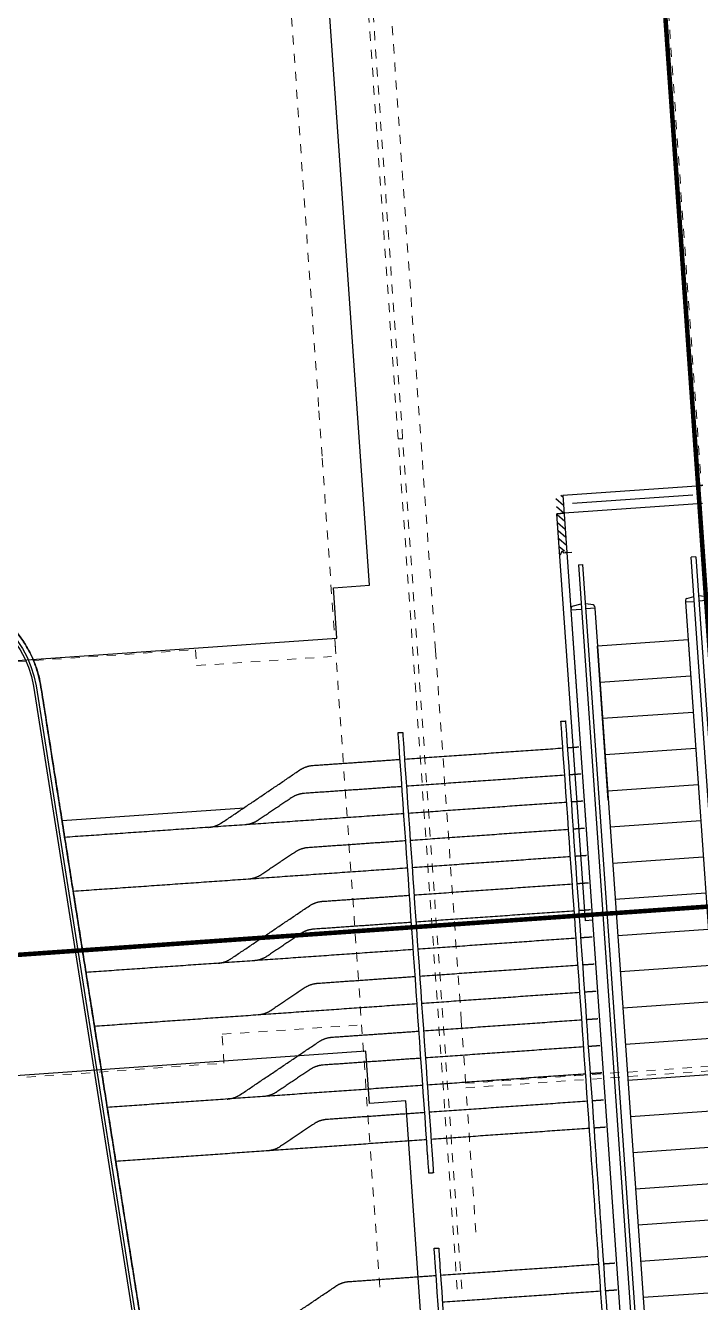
# Model space of a CAD drawing. Header units: millimetres. Extents: x 50357 to 985146, y 723188 to 1803594.
# Drawn here: x 832231.38 to 832238.82, y 818141.53 to 818155.61 of the extents above; entities that cross this region are included whole.
import ezdxf
from ezdxf.xclip import XClip

# ---------------------------------------------------------------- set-up
doc = ezdxf.new("R2010")
doc.units = ezdxf.units.MM
doc.header["$LTSCALE"] = 3
doc.header["$MEASUREMENT"] = 0
doc.linetypes.add('DASHED2', pattern=[0.375, 0.25, -0.125])
doc.linetypes.add('Grid Line', pattern=[22.225, 12.7, -3.175, 3.175, -3.175])
for name, color, linetype in [('-Section line', 7, 'Continuous'), ('00_Xref', 7, 'Continuous'), ('3A35X-MAGP-P-LD-00-0$0$A-GLASS', 1, 'Continuous'), ('3A35X-MAGP-P-LD-00-0$0$LWK-GA_HANDRAIL', 7, 'Continuous'), ('UAJ-00XREF', 7, 'Continuous')]:
    doc.layers.add(name, color=color, linetype=linetype)
for name, color, linetype, lineweight, true_color in [('A-FLOR', 7, 'Continuous', 5, 0x6e6e6e), ('A-FLOR-HRAL', 7, 'Continuous', 13, 0x6e6e6e), ('A-MASS', 7, 'Continuous', 13, 0x6e6e6e), ('ADS280__', 7, 'Continuous', 13, 0x6e6e6e), ('ADS280_BSteel', 7, 'Continuous', 13, 0x6e6e6e)]:
    doc.layers.add(name, color=color, linetype=linetype, lineweight=lineweight, true_color=true_color)

# ---------------------------------------------------------------- blocks, each defined once
blk = doc.blocks.new('x-baseplan')
blk.add_lwpolyline([(834550.55, 818213.81), (834557.171, 818119.106), (834549.739, 818118.586), (834547.98, 818143.75), (834547.581, 818143.722), (834547.541, 818144.296), (834539.964, 818143.766), (834540.021, 818142.96), (834532.454, 818142.451), (834523.973, 818144.32), (834526.254, 818154.672), (834539.411, 818151.675), (834539.646, 818148.322), (834547.222, 818148.851), (834547.183, 818149.408), (834547.582, 818149.436), (834542.996, 818215.041), (834543.221, 818215.057), (834550.326, 818213.794), (834550.55, 818213.81)])
blk = doc.blocks.new('A')
at = {"layer": 'A-FLOR', "color": 8, "linetype": 'DASHED2', "ltscale": 5}
for p, q in [((834551230, 818150677), (834549771, 818171542)), ((834548595, 818144635), (834548309, 818148720))]:
    blk.add_line(p, q, dxfattribs=at)
at = {"layer": 'A-FLOR-HRAL', "color": 8, "linetype": 'DASHED2', "ltscale": 5}
for p, q in [((834546480, 818171305), (834548556, 818141610)), ((834546530, 818171309), (834548602, 818141663)), ((834547945, 818151055), (834547896, 818151052))]:
    blk.add_line(p, q, dxfattribs=at)
at = {"layer": 'ADS280__', "color": 8, "linetype": 'DASHED2', "ltscale": 5}
for p, q in [((834548309, 818148720), (834546729, 818171330)), ((834548643, 818143947), (834548595, 818144635)), ((834554727, 818144372), (834548643, 818143947)), ((834548646, 818143897), (834554731, 818144322)), ((834548757, 818142305), (834548646, 818143897))]:
    blk.add_line(p, q, dxfattribs=at)
at = {"layer": 'ADS280_BSteel', "color": 8, "linetype": 'DASHED2', "ltscale": 5}
for p, q in [((834545631, 818171261), (834547022, 818151363)), ((834547022, 818151361), (834547058, 818150840)), ((834547058, 818150840), (834547211, 818148651)), ((834547698, 818141700), (834547196, 818148869))]:
    blk.add_line(p, q, dxfattribs=at)
for points in [[(834539696, 818148325), (834545663, 818148727), (834545675, 818148552), (834547161, 818148652)], [(834540013, 818143740), (834545978, 818144168), (834545958, 818144487), (834547445, 818144587)]]:
    blk.add_lwpolyline(points, dxfattribs=at)
blk = doc.blocks.new('escalator_new')
at = {"layer": '3A35X-MAGP-P-LD-00-0$0$A-GLASS', "ltscale": 0.5}
h = blk.add_hatch(dxfattribs=at)
h.set_pattern_fill('ANSI31', color=256, scale=500, angle=-90)
h.set_pattern_definition([(315, (102989.43, 47003.946), (44.1942, 44.1942), [])])
h.paths.add_polyline_path([(106820, 41504), (106820, 41704), (106900, 41704), (106900, 41504)])
h.paths.add_polyline_path([(106839, 41069), (106820, 41069), (106820, 41504), (106900, 41504), (106900, 41069), (106890, 41069), (106875, 41091), (106855, 41048)])
for p, q in [((106900, 41704), (106900, 27637)), ((106900, 41704), (108430, 41704)), ((108415, 41704), (108445, 41704)), ((108445, 41704), (108415, 41704)), ((108330, 41604), (107000, 41604)), ((106820, 37004), (106820, 41504)), ((106900, 41504), (106820, 41504)), ((106820, 41504), (106900, 41504)), ((108430, 41504), (106900, 41504)), ((106811, 41069), (106828, 41048)), ((106828, 41048), (106847, 41091)), ((106847, 41091), (106862, 41069)), ((106862, 41069), (106955, 41069)), ((107016, 40924), (107016, 28917)), ((107016, 40924), (107067, 40924)), ((107067, 28917), (107067, 40924)), ((108262, 28917), (108262, 40924)), ((108313, 40924), (108262, 40924)), ((108313, 40924), (108313, 28917)), ((106903, 40456), (106900, 40434)), ((106903, 40456), (106900, 40434)), ((106900, 40434), (106900, 29407)), ((106900, 40434), (107016, 40434)), ((106918, 40473), (107016, 40493)), ((107147, 40473), (107067, 40489)), ((107165, 40434), (107067, 40434)), ((107162, 40456), (107165, 40434)), ((107165, 40434), (107165, 29407)), ((108168, 40456), (108165, 40434)), ((108165, 40434), (108165, 29407)), ((108165, 40434), (108262, 40434)), ((108183, 40473), (108262, 40489)), ((108412, 40473), (108313, 40493)), ((108430, 40434), (108313, 40434)), ((107165, 38314), (107165, 40014)), ((108165, 40014), (107165, 40014)), ((108165, 40014), (108165, 38114)), ((108165, 39614), (107165, 39614)), ((108165, 39214), (107165, 39214)), ((108165, 38814), (107165, 38814)), ((108165, 38414), (107165, 38414)), ((108165, 38014), (107165, 38014)), ((108165, 37614), (107165, 37614)), ((108165, 37214), (107165, 37214)), ((106900, 37004), (106820, 37004)), ((108165, 36814), (107165, 36814)), ((108165, 36414), (107165, 36414)), ((108165, 36014), (107165, 36014)), ((108165, 35614), (107165, 35614)), ((108165, 35214), (107165, 35214)), ((108165, 34814), (107165, 34814)), ((108165, 34414), (107165, 34414)), ((108165, 34014), (107165, 34014)), ((108165, 33614), (107165, 33614)), ((108165, 33214), (107165, 33214)), ((108165, 32814), (107165, 32814))]:
    blk.add_line(p, q, dxfattribs=at)
for centre, start, end in [((106922, 40453), 101.7239, 173.404), ((106922, 40453), 101.7239, 173.404), ((107143, 40453), 6.596, 78.276), ((108187, 40453), 101.724, 173.404)]:
    blk.add_arc(centre, 20, start, end, dxfattribs=at)
blk = doc.blocks.new('QA')
at = {"layer": '3A35X-MAGP-P-LD-00-0$0$A-GLASS', "ltscale": 0.5}
blk.add_line((7909, -2896, 0), (5894, -2896, 0), dxfattribs=at)
for points in [[(3261, -311), (4549, -311, -0.378071), (5711, -1392), (6581, -11394, 0.389029), (8126, -12810), (9658, -12810)], [(3261, -341), (4549, -341, -0.377932), (5682, -1395), (6551, -11397, 0.389029), (8126, -12840), (9658, -12840)]]:
    blk.add_lwpolyline(points, format="xyb", dxfattribs=at)
for points, degree in [([(9658, -2366), (9658, -2306), (9658, -2245), (9658, -2185)], 3), ([(9708, -2185), (9708, -2245), (9708, -2306), (9708, -2366)], 3), ([(11458, -2366), (11458, -2306), (11458, -2245), (11458, -2185)], 3), ([(11508, -2185), (11508, -2245), (11508, -2306), (11508, -2366)], 3), ([(7647, -3041), (8098, -2781), (8548, -2520)], 2), ([(8698, -2480), (9178, -2480), (9658, -2480)], 2), ([(9658, -6851), (9658, -5371), (9658, -3892), (9658, -2412)], 3), ([(9708, -2412), (9708, -3892), (9708, -5371), (9708, -6851)], 3), ([(9708, -2480), (10583, -2480), (11458, -2480)], 2), ([(11458, -6851), (11458, -5371), (11458, -3892), (11458, -2412)], 3), ([(11508, -2412), (11508, -3892), (11508, -5371), (11508, -6851)], 3), ([(11508, -2480), (11572, -2480), (11636, -2480)], 2), ([(9658, -2781), (9119, -2781), (8581, -2781)], 2), ([(11458, -2781), (10583, -2781), (9708, -2781)], 2), ([(11636, -2781), (11572, -2781), (11508, -2781)], 2), ([(8431, -2821), (8240, -2931), (8050, -3041)], 2), ([(9658, -3081), (7783, -3081), (5909, -3081)], 2), ([(11458, -3081), (10583, -3081), (9708, -3081)], 2), ([(11636, -3081), (11572, -3081), (11508, -3081)], 2), ([(8428, -3422), (8238, -3531), (8047, -3641)], 2), ([(9658, -3381), (9118, -3381), (8578, -3381)], 2), ([(11458, -3381), (10583, -3381), (9708, -3381)], 2), ([(11636, -3381), (11572, -3381), (11508, -3381)], 2), ([(9658, -3682), (7810, -3682), (5961, -3682)], 2), ([(11458, -3682), (10583, -3682), (9708, -3682)], 2), ([(11636, -3682), (11572, -3682), (11508, -3682)], 2), ([(7647, -4542), (8098, -4282), (8548, -4022)], 2), ([(8698, -3982), (9178, -3982), (9658, -3982)], 2), ([(9708, -3982), (10583, -3982), (11458, -3982)], 2), ([(11508, -3982), (11572, -3982), (11636, -3982)], 2), ([(8428, -4323), (8238, -4433), (8047, -4542)], 2), ([(9658, -4282), (9118, -4282), (8578, -4282)], 2), ([(11458, -4282), (10583, -4282), (9708, -4282)], 2), ([(11636, -4282), (11572, -4282), (11508, -4282)], 2), ([(9658, -4583), (7849, -4583), (6039, -4583)], 2), ([(11458, -4583), (10583, -4583), (9708, -4583)], 2), ([(11636, -4583), (11572, -4583), (11508, -4583)], 2), ([(8428, -4923), (8238, -5033), (8047, -5143)], 2), ([(9658, -4883), (9118, -4883), (8578, -4883)], 2), ([(11458, -4883), (10583, -4883), (9708, -4883)], 2), ([(11636, -4883), (11572, -4883), (11508, -4883)], 2), ([(9658, -5183), (7875, -5183), (6091, -5183)], 2), ([(11458, -5183), (10583, -5183), (9708, -5183)], 2), ([(11636, -5183), (11572, -5183), (11508, -5183)], 2), ([(8698, -5484), (9178, -5484), (9658, -5484)], 2), ([(9708, -5484), (10583, -5484), (11458, -5484)], 2), ([(11508, -5484), (11572, -5484), (11636, -5484)], 2), ([(7647, -6044), (8098, -5784), (8548, -5524)], 2), ([(8428, -5824), (8238, -5934), (8047, -6044)], 2), ([(9658, -5784), (9118, -5784), (8578, -5784)], 2), ([(11458, -5784), (10583, -5784), (9708, -5784)], 2), ([(11636, -5784), (11572, -5784), (11508, -5784)], 2), ([(9658, -6084), (7914, -6084), (6170, -6084)], 2), ([(11458, -6084), (10583, -6084), (9708, -6084)], 2), ([(11636, -6084), (11572, -6084), (11508, -6084)], 2), ([(8428, -6425), (8238, -6535), (8047, -6645)], 2), ([(9658, -6385), (9118, -6385), (8578, -6385)], 2), ([(11458, -6385), (10583, -6385), (9708, -6385)], 2), ([(11636, -6385), (11572, -6385), (11508, -6385)], 2), ([(9658, -6685), (7940, -6685), (6222, -6685)], 2), ([(11458, -6685), (10583, -6685), (9708, -6685)], 2), ([(11636, -6685), (11572, -6685), (11508, -6685)], 2), ([(9658, -7055), (9658, -7002), (9658, -6950), (9658, -6897)], 3), ([(9708, -6897), (9708, -6950), (9708, -7002), (9708, -7055)], 3), ([(11458, -8047), (11458, -7664), (11458, -7280), (11458, -6897)], 3), ([(11508, -6897), (11508, -7280), (11508, -7664), (11508, -8047)], 3), ([(9658, -8047), (9658, -7993), (9658, -7939), (9658, -7885)], 3), ([(9708, -7885), (9708, -7939), (9708, -7993), (9708, -8047)], 3), ([(9658, -12557), (9658, -11069), (9658, -9581), (9658, -8092)], 3), ([(9708, -8092), (9708, -9581), (9708, -11069), (9708, -12557)], 3), ([(11458, -12557), (11458, -11069), (11458, -9581), (11458, -8092)], 3), ([(11508, -8092), (11508, -9581), (11508, -11069), (11508, -12557)], 3), ([(7647, -8746), (8098, -8485), (8548, -8225)], 2), ([(8698, -8185), (9178, -8185), (9658, -8185)], 2), ([(9708, -8185), (10583, -8185), (11458, -8185)], 2), ([(11508, -8185), (11572, -8185), (11636, -8185)], 2), ([(11458, -8485), (10583, -8485), (9708, -8485)], 2), ([(11636, -8485), (11572, -8485), (11508, -8485)], 2)]:
    blk.add_open_spline(points, degree=degree, dxfattribs=at)
for points, knots in [([(9658, -2185), (9658, -2185), (9683, -2185), (9708, -2185), (9708, -2185)], [-117.809725, -117.809725, -117.809725, -78.539816, -78.539816, -39.269908, -39.269908, -39.269908]), ([(11458, -2185), (11458, -2185), (11483, -2185), (11508, -2185), (11508, -2185)], [-117.809725, -117.809725, -117.809725, -78.539816, -78.539816, -39.269908, -39.269908, -39.269908]), ([(9708, -7055), (9708, -7055), (9683, -7055), (9658, -7055), (9658, -7055)], [39.269908, 39.269908, 39.269908, 78.539816, 78.539816, 117.809725, 117.809725, 117.809725]), ([(9658, -7885), (9658, -7885), (9683, -7885), (9708, -7885), (9708, -7885)], [-157.079633, -157.079633, -157.079633, -117.809725, -117.809725, -78.539816, -78.539816, -78.539816])]:
    blk.add_rational_spline(points, [1, 0.707106781187, 1, 0.707106781187, 1], degree=2, knots=knots, dxfattribs=at)
for points, knots in [([(9658, -2412), (9658, -2408), (9658, -2405), (9658, -2401), (9658, -2397), (9658, -2393), (9658, -2389), (9658, -2386), (9658, -2382), (9658, -2378), (9658, -2374), (9658, -2370), (9658, -2366)], [0, 0, 0, 0, 11.873482, 11.873482, 11.873482, 23.831796, 23.831796, 23.831796, 35.790133, 35.790133, 35.790133, 47.663574, 47.663574, 47.663574, 47.663574]), ([(9708, -2366), (9708, -2370), (9708, -2374), (9708, -2378), (9708, -2382), (9708, -2386), (9708, -2389), (9708, -2393), (9708, -2397), (9708, -2401), (9708, -2405), (9708, -2408), (9708, -2412)], [0, 0, 0, 0, 11.873441, 11.873441, 11.873441, 23.831778, 23.831778, 23.831778, 35.790092, 35.790092, 35.790092, 47.663574, 47.663574, 47.663574, 47.663574]), ([(11458, -2412), (11458, -2408), (11458, -2405), (11458, -2401), (11458, -2397), (11458, -2393), (11458, -2389), (11458, -2386), (11458, -2382), (11458, -2378), (11458, -2374), (11458, -2370), (11458, -2366)], [0, 0, 0, 0, 11.873482, 11.873482, 11.873482, 23.831796, 23.831796, 23.831796, 35.790133, 35.790133, 35.790133, 47.663574, 47.663574, 47.663574, 47.663574]), ([(11508, -2366), (11508, -2370), (11508, -2374), (11508, -2378), (11508, -2382), (11508, -2386), (11508, -2389), (11508, -2393), (11508, -2397), (11508, -2401), (11508, -2405), (11508, -2408), (11508, -2412)], [0, 0, 0, 0, 11.873441, 11.873441, 11.873441, 23.831778, 23.831778, 23.831778, 35.790092, 35.790092, 35.790092, 47.663574, 47.663574, 47.663574, 47.663574]), ([(9658, -6897), (9658, -6893), (9658, -6889), (9658, -6885), (9658, -6881), (9658, -6877), (9658, -6874), (9658, -6870), (9658, -6866), (9658, -6862), (9658, -6858), (9658, -6855), (9658, -6851)], [0, 0, 0, 0, 11.873482, 11.873482, 11.873482, 23.831796, 23.831796, 23.831796, 35.790133, 35.790133, 35.790133, 47.663574, 47.663574, 47.663574, 47.663574]), ([(9708, -6851), (9708, -6855), (9708, -6858), (9708, -6862), (9708, -6866), (9708, -6870), (9708, -6874), (9708, -6877), (9708, -6881), (9708, -6885), (9708, -6889), (9708, -6893), (9708, -6897)], [0, 0, 0, 0, 11.873441, 11.873441, 11.873441, 23.831778, 23.831778, 23.831778, 35.790092, 35.790092, 35.790092, 47.663574, 47.663574, 47.663574, 47.663574]), ([(11458, -6897), (11458, -6893), (11458, -6889), (11458, -6885), (11458, -6881), (11458, -6877), (11458, -6874), (11458, -6870), (11458, -6866), (11458, -6862), (11458, -6858), (11458, -6855), (11458, -6851)], [0, 0, 0, 0, 11.873482, 11.873482, 11.873482, 23.831796, 23.831796, 23.831796, 35.790133, 35.790133, 35.790133, 47.663574, 47.663574, 47.663574, 47.663574]), ([(11508, -6851), (11508, -6855), (11508, -6858), (11508, -6862), (11508, -6866), (11508, -6870), (11508, -6874), (11508, -6877), (11508, -6881), (11508, -6885), (11508, -6889), (11508, -6893), (11508, -6897)], [0, 0, 0, 0, 11.873441, 11.873441, 11.873441, 23.831778, 23.831778, 23.831778, 35.790092, 35.790092, 35.790092, 47.663574, 47.663574, 47.663574, 47.663574]), ([(9658, -8092), (9658, -8089), (9658, -8085), (9658, -8082), (9658, -8078), (9658, -8074), (9658, -8070), (9658, -8066), (9658, -8062), (9658, -8059), (9658, -8055), (9658, -8051), (9658, -8047)], [0, 0, 0, 0, 11.819932, 11.819932, 11.819932, 23.72358, 23.72358, 23.72358, 35.62731, 35.62731, 35.62731, 47.447217, 47.447217, 47.447217, 47.447217]), ([(9708, -8047), (9708, -8051), (9708, -8055), (9708, -8059), (9708, -8062), (9708, -8066), (9708, -8070), (9708, -8074), (9708, -8078), (9708, -8082), (9708, -8085), (9708, -8089), (9708, -8092)], [0, 0, 0, 0, 11.819907, 11.819907, 11.819907, 23.723637, 23.723637, 23.723637, 35.627285, 35.627285, 35.627285, 47.447217, 47.447217, 47.447217, 47.447217]), ([(11458, -8092), (11458, -8089), (11458, -8085), (11458, -8082), (11458, -8078), (11458, -8074), (11458, -8070), (11458, -8066), (11458, -8062), (11458, -8059), (11458, -8055), (11458, -8051), (11458, -8047)], [0, 0, 0, 0, 11.819932, 11.819932, 11.819932, 23.72358, 23.72358, 23.72358, 35.62731, 35.62731, 35.62731, 47.447217, 47.447217, 47.447217, 47.447217]), ([(11508, -8047), (11508, -8051), (11508, -8055), (11508, -8059), (11508, -8062), (11508, -8066), (11508, -8070), (11508, -8074), (11508, -8078), (11508, -8082), (11508, -8085), (11508, -8089), (11508, -8092)], [0, 0, 0, 0, 11.819907, 11.819907, 11.819907, 23.723637, 23.723637, 23.723637, 35.627285, 35.627285, 35.627285, 47.447217, 47.447217, 47.447217, 47.447217])]:
    blk.add_open_spline(points, degree=3, knots=knots, dxfattribs=at)
for points, weights in [([(8548, -2520), (8618, -2480), (8698, -2480)], [1, 0.965925826285, 1]), ([(8581, -2781), (8500, -2781), (8431, -2821)], [1, 0.965925826289, 1]), ([(7497, -3081), (7578, -3081), (7647, -3041)], [1, 0.965925826282, 1]), ([(8050, -3041), (7980, -3081), (7900, -3081)], [1, 0.965925826291, 1]), ([(8578, -3381), (8498, -3381), (8428, -3422)], [1, 0.965925826289, 1]), ([(8047, -3641), (7977, -3682), (7897, -3682)], [1, 0.965925826291, 1]), ([(8548, -4022), (8618, -3982), (8698, -3982)], [1, 0.965925826285, 1]), ([(8578, -4282), (8498, -4282), (8428, -4323)], [1, 0.965925826289, 1]), ([(7497, -4583), (7577, -4583), (7647, -4542)], [1, 0.965925826282, 1]), ([(8047, -4542), (7977, -4583), (7897, -4583)], [1, 0.965925826291, 1]), ([(8578, -4883), (8498, -4883), (8428, -4923)], [1, 0.965925826289, 1]), ([(8047, -5143), (7977, -5183), (7897, -5183)], [1, 0.965925826291, 1]), ([(8548, -5524), (8618, -5484), (8698, -5484)], [1, 0.965925826285, 1]), ([(8578, -5784), (8498, -5784), (8428, -5824)], [1, 0.965925826289, 1]), ([(7497, -6084), (7577, -6084), (7647, -6044)], [1, 0.965925826282, 1]), ([(8047, -6044), (7977, -6084), (7897, -6084)], [1, 0.965925826291, 1]), ([(8578, -6385), (8498, -6385), (8428, -6425)], [1, 0.965925826289, 1]), ([(8047, -6645), (7977, -6685), (7897, -6685)], [1, 0.965925826291, 1]), ([(8548, -8225), (8618, -8185), (8698, -8185)], [1, 0.965925826285, 1])]:
    blk.add_rational_spline(points, weights, degree=2, dxfattribs=at)
at = {"layer": '3A35X-MAGP-P-LD-00-0$0$LWK-GA_HANDRAIL', "color": 2, "lineweight": 30, "ltscale": 0.5}
blk.add_rational_spline([(3261, -260), (3889, -260), (4517, -260), (5663, -260), (5763, -1402), (6197, -6396), (6631, -11390)], [1, 1, 1, 0.737100834088, 1, 1, 1], degree=2, knots=[8765.813406, 8765.813406, 8765.813406, 10022.534726, 10022.534726, 11877.600106, 11877.600106, 21903.062569, 21903.062569, 21903.062569], dxfattribs=at)
at = {"layer": '3A35X-MAGP-P-LD-00-0$0$A-GLASS', "ltscale": 0.5}
blk.add_blockref('escalator_new', (-95247, -41402), dxfattribs=at)
blk = doc.blocks.new('3A35X-MAGP-P-LD-00-0')
at = {"color": 9, "rotation": 4.018631480163328}
blk.add_blockref('QA', (834538110, 818149316), dxfattribs=at)
at = {"layer": 'A-MASS', "color": 8, "lineweight": -3}
blk.add_blockref('A', (0, 0), dxfattribs=at)

msp = doc.modelspace()

# ---------------------------------------------------------------- linework, layer by layer
at = {"layer": '3A35X-MAGP-P-LD-00-0$0$LWK-GA_HANDRAIL', "color": 1, "lineweight": 30, "ltscale": 0.5}
msp.add_rational_spline([(832233.0719, 818138.6632), (832232.3103, 818143.4914), (832231.5488, 818148.3196), (832231.3702, 818149.4517), (832230.227, 818149.3718), (832229.6001, 818149.3281), (832228.9733, 818149.2843)], [1.00000011919, 1, 1, 0.737100834088, 1, 1, 1], degree=2, knots=[1397.5367044, 1397.5367044, 1397.5367044, 11173.3313872, 11173.3313872, 13028.396767, 13028.396767, 14285.1180874, 14285.1180874, 14285.1180874], dxfattribs=at)

# ---------------------------------------------------------------- block references
at = {"layer": '00_Xref'}
ref = msp.add_blockref('x-baseplan', (-2312.4073, 0), dxfattribs=at)
XClip(ref).set_block_clipping_path([(834202.4041511728, 818417.7787976695), (834906.6320897909, 818467.0097314055), (834956.0121295976, 817760.6488927432), (834251.7841909796, 817711.4179590071)])

# ---------------------------------------------------------------- next in the draw order: block references
at = {"layer": 'UAJ-00XREF', "ltscale": 0.5, "xscale": 0.0009999999999999998, "yscale": 0.0009999999999999998, "zscale": 0.0009999999999999998, "rotation": 359.9752874263863}
msp.add_blockref('3A35X-MAGP-P-LD-00-0', (-2665.2105, 360.0263, -0.0001), dxfattribs=at)

# ---------------------------------------------------------------- next in the draw order: linework, layer by layer
at = {"layer": '-Section line', "linetype": 'Grid Line', "ltscale": 2, "const_width": 0.05}
msp.add_lwpolyline([(832237.8482, 818164.1081), (832241.4402, 818112.724)], dxfattribs=at)
at = {"layer": '-Section line', "linetype": 'Grid Line', "ltscale": 2, "const_width": 0.05, "flags": 128}
msp.add_lwpolyline([(832210.2225, 818147.7393), (832223.1647, 818144.7914), (832252.5808, 818146.8478)], dxfattribs=at)

doc.saveas('drawing.dxf')
